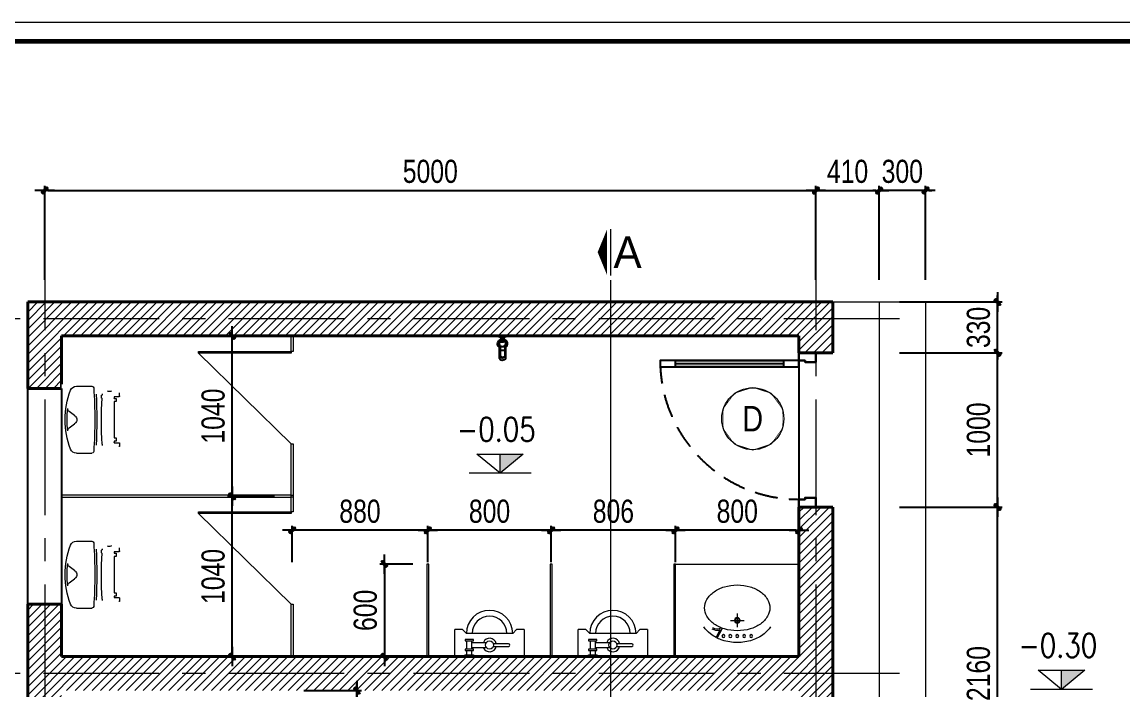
# Model space of a CAD drawing. Header units: millimetres. Extents: x 3293446 to 3468331, y 133678 to 182883.
# Drawn here: x 3420769 to 3427907, y 159348 to 163681 of the extents above; entities that cross this region are included whole.
import ezdxf
from ezdxf.enums import TextEntityAlignment as Align

# ---------------------------------------------------------------- set-up
doc = ezdxf.new("R2010")
doc.units = ezdxf.units.MM
doc.header["$LTSCALE"] = 600
doc.header["$MEASUREMENT"] = 0
doc.header["$PDMODE"] = 32
doc.linetypes.add('CENTER', pattern=[2, 1.25, -0.25, 0.25, -0.25])
doc.linetypes.add('HIDDEN', pattern=[0.375, 0.25, -0.125])
doc.layers.get('0').update_dxf_attribs({"lineweight": 0})
doc.layers.get('Defpoints').update_dxf_attribs({"lineweight": 0})
for name, color, linetype, lineweight in [('0.10_Thiet-Bi', 157, 'Continuous', 9), ('01-noithat', 33, 'Continuous', 13), ('03', 252, 'Continuous', 30), ('cat1', 30, 'Continuous', 40), ('hatch1', 136, 'Continuous', 9), ('Khungten_LCDI', 7, 'Continuous', 5), ('LC ISO', 153, 'Continuous', 13), ('LC Khac', 4, 'Continuous', 9), ('LC MANH DUT', 35, 'HIDDEN', 5), ('LC Net manh', 239, 'Continuous', 5), ('LC Net thay', 7, 'Continuous', 25), ('LC Text1', 3, 'Continuous', 20), ('LC Text2', 7, 'Continuous', 18), ('manh1', 67, 'Continuous', 13), ('noithat', 125, 'Continuous', 9), ('thay1', 63, 'Continuous', 18), ('truc', 76, 'CENTER', 9)]:
    doc.layers.add(name, color=color, linetype=linetype, lineweight=lineweight)
for name, color, linetype in [('144', 144, 'Continuous'), ('DIM', 1, 'Continuous'), ('MANH', 147, 'Continuous'), ('VATTHE', 33, 'Continuous')]:
    doc.layers.add(name, color=color, linetype=linetype)
doc.styles.add('ATTR', font='romans.shx', dxfattribs={"width": 0.8, "height": 0.7})
doc.styles.add('General text 2', font='arial.ttf')
doc.styles.add('HOATBIF', font='hoatbif.shx', dxfattribs={"width": 0.8})
doc.styles.add('Khungten', font='VHAVAN.TTF', dxfattribs={"width": 0.9, "height": 5000})
doc.styles.add('LC 1', font='VHAVANB.TTF')
doc.styles.add('T1', font='Vnsimli.shx', dxfattribs={"width": 0.8})
doc.styles.add('Title', font='VHBLACK.TTF', dxfattribs={"width": 0.8})
doc.dimstyles.new('Copy of 1-100 (1- 60)', dxfattribs={"dimscale": 60, "dimtxt": 2.5, "dimasz": 0.35, "dimexe": 0.5, "dimexo": 0, "dimgap": 0.8, "dimtad": 1, "dimdec": 0, "dimzin": 0, "dimdsep": 46, "dimtxsty": 'HOATBIF', "dimblk1": 'DOT', "dimblk2": 'DOT', "dimsah": 1, "dimcen": -1, "dimdle": 1, "dimclrd": 256, "dimclre": 256, "dimclrt": 4, "dimadec": 3, "dimazin": 2, "dimtfac": 0.333333, "dimtdec": 0, "dimtix": 1, "dimtmove": 2, "dimatfit": 3, "dimldrblk": 'DOT', "dimfxl": 1, "dimtvp": 0.833333, "dimtolj": 1, "dimtzin": 0, "dimarcsym": 0})

# ---------------------------------------------------------------- blocks, each defined once
blk = doc.blocks.new('*U6')
at = {"color": 8}
blk.add_wipeout([(0.6, 0), (20.6, 113.5), (40.6, 155.6), (60.6, 185.2), (80.6, 207.4), (100.6, 224.6), (120.6, 237.9), (140.6, 247.7), (160.6, 254.6), (180.6, 258.8), (200.6, 260.4), (220.6, 259.5), (240.6, 255.9), (260.6, 249.7), (280.6, 240.6), (300.6, 228.2), (320.6, 212.1), (340.6, 191.2), (360.6, 163.8), (380.6, 125.6), (400.6, 59.3), (406.2, 0), (400.6, -62.6), (380.6, -129), (360.6, -167.1), (340.6, -194.5), (320.6, -215.4), (300.6, -231.6), (280.6, -243.9), (260.6, -253), (240.6, -259.3), (220.6, -262.8), (200.6, -263.8), (180.6, -262.2), (160.6, -258), (140.6, -251.1), (120.6, -241.2), (100.6, -228), (80.6, -210.8), (60.6, -188.5), (40.6, -159), (20.6, -116.8)], dxfattribs=at)
for p, q in [((197.6, 0), (108.9, 0)), ((153.2, -44.2), (153.2, 44.5)), ((38.4, -129.8), (102, -95.9)), ((42.5, -137.8), (91.2, -111.8))]:
    blk.add_line(p, q)
for points in [[(111.7, 216.4, 0.07708), (66.4, 174.2, 0.088175), (25.1, 97, 0.079002), (9.6, 0, 0.079002), (25.1, -97, 0.035427), (38.4, -129.8, 0.07708)], [(42.5, -137.8, 0.043566), (66.4, -174.2, 0.07708), (111.7, -216.4, 0.041486)]]:
    blk.add_lwpolyline(points, format="xyb")
blk.add_lwpolyline([(234.6, 211.5, 0.134042), (180.8, 196.8, 0.106817), (129.6, 149.6, 0.082468), (98.1, 83.8, 0.070874), (86.1, 0, 0.070874), (98.1, -83.8, 0.082468), (129.6, -149.6, 0.106817), (180.8, -196.8, 0.134042), (234.6, -211.5, 0.134042), (288.5, -196.8, 0.106817), (339.6, -149.6, 0.082468), (371.2, -83.8, 0.070874), (383.1, 0, 0.070874), (371.2, 83.8, 0.082468), (339.6, 149.6, 0.106817), (288.5, 196.8, 0.134042)], format="xyb", close=True)
for centre, radius in [((51.7, 90), 9.45), ((51.7, 45), 9.45), ((51.7, 0), 9.45), ((153.2, 0), 18), ((153.2, 0), 13.5), ((51.7, -45), 9.45), ((51.7, -90), 9.45)]:
    blk.add_circle(centre, radius)
for radius, start in [(56.6, 159.64296), (47.6, 145.24551)]:
    blk.add_arc((144.3, -131.5), radius, start, 213.47738)
blk = doc.blocks.new('*U8')
at = {"layer": '0.10_Thiet-Bi', "rotation": 359.999959109332}
blk.add_blockref('*U6', (-106.4, -256), dxfattribs=at)
blk = doc.blocks.new('*U7')
at = {"layer": 'cat1', "color": 0, "linetype": 'ByBlock', "lineweight": -2, "transparency": 16777216}
blk.add_blockref('*U8', (0, 0), dxfattribs=at)
blk = doc.blocks.new('DOT')
at = {"layer": 'DIM'}
for p, q in [((-3, 0), (3, 0)), ((-1, -1), (1, 1))]:
    blk.add_line(p, q, dxfattribs=at)
blk.add_lwpolyline([(0.5, 1), (-1, -0.5), (-0.5, -1), (1, 0.5)], close=True, dxfattribs=at)
blk = doc.blocks.new('*D213')
at = {"layer": 'Defpoints', "color": 0, "transparency": 16777216}
for p in [(3425916.3, 162588), (3420916.3, 162008), (3425916.3, 162008)]:
    blk.add_point(p, dxfattribs=at)
at = {"layer": 'DIM', "lineweight": -2, "transparency": 16777216}
for p, q in [((3420916.3, 162008), (3420916.3, 162618)), ((3425916.3, 162008), (3425916.3, 162618)), ((3420937.3, 162588), (3425895.3, 162588))]:
    blk.add_line(p, q, dxfattribs=at)
at = {"layer": 'DIM', "lineweight": -2, "transparency": 16777216, "xscale": 21, "yscale": 21, "zscale": 21, "rotation": 180}
blk.add_blockref('DOT', (3420916.3, 162588), dxfattribs=at)
at = {"layer": 'DIM', "lineweight": -2, "transparency": 16777216, "xscale": 21, "yscale": 21, "zscale": 21}
blk.add_blockref('DOT', (3425916.3, 162588), dxfattribs=at)
at = {"layer": 'DIM', "color": 4, "transparency": 16777216, "insert": (3423416.3, 162711), "char_height": 150, "attachment_point": 5, "style": 'HOATBIF'}
blk.add_mtext('\\A1;5000', dxfattribs=at)
blk = doc.blocks.new('_Dot')
at = {"color": 0, "linetype": 'ByBlock', "lineweight": -2}
blk.add_line((-0.5, 0), (-1, 0), dxfattribs=at)
at = {"color": 0, "linetype": 'ByBlock', "const_width": 0.5}
blk.add_lwpolyline([(-0.25, 0, 1), (0.25, 0, 1)], format="xyb", close=True, dxfattribs=at)
blk = doc.blocks.new('*U11')
blk.add_line((-100, -70), (-800, -70))
for points in [[(0, -50), (-900, -50), (-900, -90), (0, -90)], [(-100, -50), (-100, -90), (-800, -90), (-800, -50)]]:
    blk.add_lwpolyline(points, close=True)
at = {"linetype": 'HIDDEN'}
blk.add_arc((0, -50), 900, 180, 270, dxfattribs=at)
at = {"layer": '03'}
for points in [[(110, 0), (110, -60), (40, -60), (40, -50), (0, -50), (0, 0)], [(110, -1000), (110, -940), (40, -940), (40, -950), (0, -950), (0, -1000)]]:
    blk.add_lwpolyline(points, close=True, dxfattribs=at)
blk = doc.blocks.new('*D215')
at = {"layer": 'Defpoints', "color": 0, "transparency": 16777216}
for p in [(3426326.3, 162588), (3425916.3, 162008), (3426326.3, 162008)]:
    blk.add_point(p, dxfattribs=at)
at = {"layer": 'DIM', "lineweight": -2, "transparency": 16777216}
for p, q in [((3425916.3, 162008), (3425916.3, 162618)), ((3426326.3, 162008), (3426326.3, 162618)), ((3425937.3, 162588), (3426305.3, 162588))]:
    blk.add_line(p, q, dxfattribs=at)
at = {"layer": 'DIM', "lineweight": -2, "transparency": 16777216, "xscale": 21, "yscale": 21, "zscale": 21, "rotation": 180}
blk.add_blockref('DOT', (3425916.3, 162588), dxfattribs=at)
at = {"layer": 'DIM', "lineweight": -2, "transparency": 16777216, "xscale": 21, "yscale": 21, "zscale": 21}
blk.add_blockref('DOT', (3426326.3, 162588), dxfattribs=at)
at = {"layer": 'DIM', "color": 4, "transparency": 16777216, "insert": (3426121.3, 162711), "char_height": 150, "attachment_point": 5, "style": 'HOATBIF'}
blk.add_mtext('\\A1;410', dxfattribs=at)
blk = doc.blocks.new('A$C28C43695')
at = {"layer": 'noithat'}
for p, q in [((0, 300), (450, 300)), ((0, 125), (0, 300)), ((321.2, 300), (391.2, 300)), ((330, 291.2), (382.5, 291.2)), ((338.7, 291.2), (338.7, 260)), ((373.7, 260), (373.7, 291.2)), ((450, 300), (450, 125)), ((200.5, 233.7), (102.5, 233.7)), ((102.5, 216.2), (200.5, 216.2)), ((244.3, 242.5), (338.7, 242.5)), ((382.5, 260), (330, 260)), ((330, 260), (330, 251.2)), ((330, 251.2), (382.5, 251.2)), ((338.7, 251.2), (338.7, 198.7)), ((373.7, 198.7), (373.7, 251.2)), ((382.5, 251.2), (382.5, 260)), ((50, 125), (75, 150)), ((75, 150), (375, 150)), ((338.7, 207.5), (244.6, 207.5)), ((330, 198.7), (330, 190)), ((382.5, 198.7), (330, 198.7)), ((330, 190), (382.5, 190)), ((375, 150), (400, 125)), ((382.5, 190), (382.5, 198.7)), ((0, 125), (50, 125)), ((400, 125), (450, 125))]:
    blk.add_line(p, q, dxfattribs=at)
blk.add_circle((225, 225), 26.2, dxfattribs=at)
for centre, radius, start, end in [((330.4, 300.4), 9.14, 182.4084, 267.5916), ((382.1, 300.4), 9.14, 272.4084, 357.5916), ((102.5, 225), 8.75, 90, 270), ((225, 225), 43.8, 22.85047, 168.577), ((225, 225), 43.8, 191.8763, 336.5863), ((225, 150), 150, 180, 0), ((225, 150), 112.5, 180, 0)]:
    blk.add_arc(centre, radius, start, end, dxfattribs=at)
at = {"layer": 'noithat', "style": 'ATTR', "width": 0.8, "flags": 9}
blk.add_attdef('ESTCODE', (225, 300), '', height=17.5, dxfattribs=at)
blk = doc.blocks.new('*D216')
at = {"layer": 'Defpoints', "color": 0, "transparency": 16777216}
for p in [(3425006.3, 160383.5), (3425006.3, 160176.5), (3425806.3, 160176.5)]:
    blk.add_point(p, dxfattribs=at)
at = {"layer": 'DIM', "lineweight": -2, "transparency": 16777216}
for p, q in [((3425006.3, 160176.5), (3425006.3, 160413.5)), ((3425785.3, 160383.5), (3425027.3, 160383.5)), ((3425806.3, 160176.5), (3425806.3, 160413.5))]:
    blk.add_line(p, q, dxfattribs=at)
at = {"layer": 'DIM', "lineweight": -2, "transparency": 16777216, "xscale": 21, "yscale": 21, "zscale": 21, "rotation": 180}
blk.add_blockref('DOT', (3425006.3, 160383.5), dxfattribs=at)
at = {"layer": 'DIM', "lineweight": -2, "transparency": 16777216, "xscale": 21, "yscale": 21, "zscale": 21}
blk.add_blockref('DOT', (3425806.3, 160383.5), dxfattribs=at)
at = {"layer": 'DIM', "color": 4, "transparency": 16777216, "insert": (3425406.3, 160506.5), "char_height": 150, "attachment_point": 5, "style": 'HOATBIF'}
blk.add_mtext('\\A1;800', dxfattribs=at)
blk = doc.blocks.new('*D217')
at = {"layer": 'Defpoints', "color": 0, "transparency": 16777216}
for p in [(3424200.3, 160383.5), (3424200.3, 160176.5), (3425006.3, 160176.5)]:
    blk.add_point(p, dxfattribs=at)
at = {"layer": 'DIM', "lineweight": -2, "transparency": 16777216}
for p, q in [((3424200.3, 160176.5), (3424200.3, 160413.5)), ((3424985.3, 160383.5), (3424221.3, 160383.5)), ((3425006.3, 160176.5), (3425006.3, 160413.5))]:
    blk.add_line(p, q, dxfattribs=at)
at = {"layer": 'DIM', "lineweight": -2, "transparency": 16777216, "xscale": 21, "yscale": 21, "zscale": 21, "rotation": 180}
blk.add_blockref('DOT', (3424200.3, 160383.5), dxfattribs=at)
at = {"layer": 'DIM', "lineweight": -2, "transparency": 16777216, "xscale": 21, "yscale": 21, "zscale": 21}
blk.add_blockref('DOT', (3425006.3, 160383.5), dxfattribs=at)
at = {"layer": 'DIM', "color": 4, "transparency": 16777216, "insert": (3424603.3, 160506.5), "char_height": 150, "attachment_point": 5, "style": 'HOATBIF'}
blk.add_mtext('\\A1;806', dxfattribs=at)
blk = doc.blocks.new('*D218')
at = {"layer": 'Defpoints', "color": 0, "transparency": 16777216}
for p in [(3423400.3, 160383.5), (3423400.3, 160176.5), (3424200.3, 160176.5)]:
    blk.add_point(p, dxfattribs=at)
at = {"layer": 'DIM', "lineweight": -2, "transparency": 16777216}
for p, q in [((3423400.3, 160176.5), (3423400.3, 160413.5)), ((3424179.3, 160383.5), (3423421.3, 160383.5)), ((3424200.3, 160176.5), (3424200.3, 160413.5))]:
    blk.add_line(p, q, dxfattribs=at)
at = {"layer": 'DIM', "lineweight": -2, "transparency": 16777216, "xscale": 21, "yscale": 21, "zscale": 21, "rotation": 180}
blk.add_blockref('DOT', (3423400.3, 160383.5), dxfattribs=at)
at = {"layer": 'DIM', "lineweight": -2, "transparency": 16777216, "xscale": 21, "yscale": 21, "zscale": 21}
blk.add_blockref('DOT', (3424200.3, 160383.5), dxfattribs=at)
at = {"layer": 'DIM', "color": 4, "transparency": 16777216, "insert": (3423800.3, 160506.5), "char_height": 150, "attachment_point": 5, "style": 'HOATBIF'}
blk.add_mtext('\\A1;800', dxfattribs=at)
blk = doc.blocks.new('*D219')
at = {"layer": 'Defpoints', "color": 0, "transparency": 16777216}
for p in [(3422520.3, 160383.5), (3422520.3, 160176.5), (3423400.3, 160176.5)]:
    blk.add_point(p, dxfattribs=at)
at = {"layer": 'DIM', "lineweight": -2, "transparency": 16777216}
for p, q in [((3422520.3, 160176.5), (3422520.3, 160413.5)), ((3423379.3, 160383.5), (3422541.3, 160383.5)), ((3423400.3, 160176.5), (3423400.3, 160413.5))]:
    blk.add_line(p, q, dxfattribs=at)
at = {"layer": 'DIM', "lineweight": -2, "transparency": 16777216, "xscale": 21, "yscale": 21, "zscale": 21, "rotation": 180}
blk.add_blockref('DOT', (3422520.3, 160383.5), dxfattribs=at)
at = {"layer": 'DIM', "lineweight": -2, "transparency": 16777216, "xscale": 21, "yscale": 21, "zscale": 21}
blk.add_blockref('DOT', (3423400.3, 160383.5), dxfattribs=at)
at = {"layer": 'DIM', "color": 4, "transparency": 16777216, "insert": (3422960.3, 160506.5), "char_height": 150, "attachment_point": 5, "style": 'HOATBIF'}
blk.add_mtext('\\A1;880', dxfattribs=at)
blk = doc.blocks.new('lcdi fix')
at = {"layer": 'Defpoints', "lineweight": 0}
blk.add_lwpolyline([(-1200, -14850), (-1200, 14850), (40800, 14850), (40800, -14850)], close=True, dxfattribs=at)
at = {"layer": 'Khungten_LCDI', "color": 5, "lineweight": 60}
blk.add_lwpolyline([(0, -14650), (0, 14650), (40600, 14650), (40600, -14650)], close=True, dxfattribs=at)
at = {"color": 7, "style": 'Khungten', "width": 0.8}
for tag, p in [('REVISION', (39499, -10746)), ('NGAYHT', (39546, -11609))]:
    blk.add_attdef(tag, text='', height=200, dxfattribs=at).set_placement(p, align=Align.CENTER)
at = {"layer": 'LC Text1', "style": 'Title', "width": 3.882085}
for tag, p, p2 in [('TENBANVE1', (36913, -8886), (40339, -8886)), ('TENBANVE2', (36913, -9562), (40339, -9562))]:
    blk.add_attdef(tag, text='', height=250, dxfattribs=at).set_placement(p, p2, align=Align.FIT)
at = {"layer": 'LC Text1', "style": 'Title', "width": 0.7}
blk.add_attdef('SOBANVE', text='', height=250, dxfattribs=at).set_placement((39562, -13896), align=Align.CENTER)
blk = doc.blocks.new('*D229')
at = {"layer": 'Defpoints', "color": 0, "transparency": 16777216}
for p in [(3426326.3, 162588), (3426326.3, 162008), (3426626.3, 162008)]:
    blk.add_point(p, dxfattribs=at)
at = {"layer": 'DIM', "lineweight": -2, "transparency": 16777216}
for p, q in [((3426326.3, 162008), (3426326.3, 162618)), ((3426626.3, 162008), (3426626.3, 162618)), ((3426305.3, 162588), (3426284.3, 162588)), ((3426626.3, 162588), (3426326.3, 162588)), ((3426647.3, 162588), (3426668.3, 162588))]:
    blk.add_line(p, q, dxfattribs=at)
at = {"layer": 'DIM', "lineweight": -2, "transparency": 16777216, "xscale": 21, "yscale": 21, "zscale": 21}
blk.add_blockref('DOT', (3426326.3, 162588), dxfattribs=at)
at = {"layer": 'DIM', "lineweight": -2, "transparency": 16777216, "xscale": 21, "yscale": 21, "zscale": 21, "rotation": 180}
blk.add_blockref('DOT', (3426626.3, 162588), dxfattribs=at)
at = {"layer": 'DIM', "color": 4, "transparency": 16777216, "insert": (3426476.3, 162711), "char_height": 150, "attachment_point": 5, "style": 'HOATBIF'}
blk.add_mtext('\\A1;300', dxfattribs=at)
blk = doc.blocks.new('Caodo1')
at = {"layer": 'LC Text1'}
blk.add_hatch(color=4, dxfattribs=at).paths.add_polyline_path([(0, 200), (0, 0), (243, 200)])
at = {"layer": 'LC Text1', "color": 4}
for p, q in [((0, 0), (0, 200)), ((324, 0), (-324, 0))]:
    blk.add_line(p, q, dxfattribs=at)
blk.add_lwpolyline([(-243, 200), (243, 200), (0, 0), (0, 0)], close=True, dxfattribs=at)
at = {"layer": 'LC Text1', "color": 4, "style": 'T1', "width": 0.8}
blk.add_attdef('%%P0,00', text='', height=250, dxfattribs=at).set_placement((-39, 460), align=Align.MIDDLE_CENTER)
blk = doc.blocks.new('*D234')
at = {"layer": 'Defpoints', "color": 0, "transparency": 16777216}
for p in [(3422595.8, 159344.5), (3422940.8, 159344.5), (3422526.3, 159004.5)]:
    blk.add_point(p, dxfattribs=at)
at = {"layer": 'DIM', "lineweight": -2, "transparency": 16777216}
for p, q in [((3422940.8, 159365.5), (3422940.8, 159386.5)), ((3422595.8, 159344.5), (3422970.8, 159344.5)), ((3422940.8, 159004.5), (3422940.8, 159344.5)), ((3422526.3, 159004.5), (3422970.8, 159004.5)), ((3422940.8, 158983.5), (3422940.8, 158962.5))]:
    blk.add_line(p, q, dxfattribs=at)
at = {"layer": 'DIM', "lineweight": -2, "transparency": 16777216, "xscale": 21, "yscale": 21, "zscale": 21}
for p, rotation in [((3422940.8, 159344.5), 270), ((3422940.8, 159004.5), 90)]:
    blk.add_blockref('DOT', p, dxfattribs=dict(at, rotation=rotation))
at = {"layer": 'DIM', "color": 4, "transparency": 16777216, "insert": (3422817.8, 159174.5), "char_height": 150, "attachment_point": 5, "rotation": 90, "style": 'HOATBIF'}
blk.add_mtext('\\A1;340', dxfattribs=at)
blk = doc.blocks.new('*U4')
at = {"color": 8}
blk.add_wipeout([(0, 230), (195.9, 230), (216, 220), (220.9, 206.7), (221.3, 200), (222.6, 180), (223.5, 165), (265.8, 168), (276.1, 180), (289.7, 184.9), (365.9, 190), (371, 185), (371, 180), (371, 173.8), (376, 174.1), (376, 180), (376, 185), (381, 190), (502, 185.5), (546.1, 180), (590.2, 170.3), (621.5, 160), (663.1, 140), (693.4, 120), (717.3, 100), (729.8, 87.8), (736.7, 80), (750, 60), (758.7, 40), (763.6, 20), (765.1, 0), (763.6, -20), (758.7, -40), (750, -60), (736.7, -80), (729.8, -87.8), (717.3, -100), (693.4, -120), (663.1, -140), (621.5, -160), (590.2, -170.3), (546.1, -180), (502, -185.5), (381, -190), (376, -185), (376, -180), (376, -174.1), (371, -173.8), (371, -180), (371, -185), (365.9, -190), (324, -187.9), (323.9, -200), (323.8, -205.4), (322, -207.4), (300, -207.4), (298.2, -205.4), (298.1, -200), (298, -185.8), (289.7, -184.9), (276, -180), (265.8, -168), (223.5, -164.9), (222.6, -180), (221.3, -200), (220.9, -206.7), (216, -220), (195.9, -230), (0, -230)], dxfattribs=at)
for p, q in [((95.4, 217), (195.9, 217)), ((339.5, 139), (339.5, 148)), ((340.5, 149), (371, 149)), ((376, 174.1), (371, 173.8)), ((376, 154), (376, 174.1)), ((352.5, 138.5), (340, 138.5)), ((341.5, -117.5), (341.5, 117.5)), ((341.5, 117.5), (352.5, 117.5)), ((354.5, 119.5), (354.5, 136.5)), ((48.3, 53.4), (84, 27.5)), ((84, -27.5), (48.3, -53.4)), ((258.2, -142), (258.2, -158)), ((260.2, -140), (261.7, -140)), ((339.5, -148), (339.5, -139)), ((340, -138.5), (352.5, -138.5)), ((352.5, -117.5), (341.5, -117.5)), ((354.5, -136.5), (354.5, -119.5)), ((261.7, -160), (260.2, -160)), ((263.3, -160.1), (261.9, -160.1)), ((371, -149), (340.5, -149)), ((376, -154), (376, -174.1)), ((95.4, -217), (195.9, -217))]:
    blk.add_line(p, q)
for centre, radius, start, end in [((95.4, 177), 40, 89.99856, 159.2669), ((195.9, 205), 12, 3.91856, 90), ((563, 0), 540, 159.26776, 200.73208), ((-2782, 0), 2997, 356.06204, 3.93797), ((-2782, 0), 3010, 356.85899, 3.14255), ((2758, 0), 2500, 176.38546, 183.20799), ((292.9, 155.1), 30, 154.597, 176.39375), ((340.5, 148), 1, 89.9427, 180), ((371, 154), 5, 270.01144, 0), ((535, 0), 500, 171.66812, 188.3323), ((60.1, 69.6), 20, 171.67987, 234.05139), ((340, 139), 0.499, 180, 270.11457), ((352.5, 136.5), 2, 0, 89.97134), ((352.5, 119.5), 2, 270.02864, 0), ((64, 0), 34, 10.76096, 54.0415), ((64, 0), 34, 349.23902, 10.76096), ((60.1, -69.6), 20, 125.95468, 188.3347), ((64, 0), 34, 305.94746, 349.23406), ((260.2, -142), 2, 90, 180), ((340, -139), 0.5, 89.88541, 180), ((352.5, -119.5), 2, 0, 89.97134), ((352.5, -136.5), 2, 270.02864, 0), ((95.4, -177), 40, 200.73123, 270.00141), ((195.9, -205), 12, 270.00476, 356.06268), ((260.2, -158), 2, 180, 270), ((292.9, -155.1), 30, 189.56434, 205.42517), ((309.9, -202.2), 20.2, 45.63272, 125.86264), ((340.5, -148), 0.999, 180, 270.05728), ((371, -154), 5, 0, 89.98854)]:
    blk.add_arc(centre, radius, start, end)
blk = doc.blocks.new('*D235')
at = {"layer": 'Defpoints', "color": 0, "transparency": 16777216}
for p in [(3422131.8, 160604.5), (3422405.8, 160604.5), (3422405.8, 159564.5)]:
    blk.add_point(p, dxfattribs=at)
at = {"layer": 'DIM', "lineweight": -2, "transparency": 16777216}
for p, q in [((3422405.8, 160604.5), (3422101.8, 160604.5)), ((3422131.8, 159585.5), (3422131.8, 160583.5)), ((3422405.8, 159564.5), (3422101.8, 159564.5))]:
    blk.add_line(p, q, dxfattribs=at)
at = {"layer": 'DIM', "lineweight": -2, "transparency": 16777216, "xscale": 21, "yscale": 21, "zscale": 21}
for p, rotation in [((3422131.8, 160604.5), 90), ((3422131.8, 159564.5), 270)]:
    blk.add_blockref('DOT', p, dxfattribs=dict(at, rotation=rotation))
at = {"layer": 'DIM', "color": 4, "transparency": 16777216, "insert": (3422008.8, 160084.5), "char_height": 150, "attachment_point": 5, "rotation": 90, "style": 'HOATBIF'}
blk.add_mtext('\\A1;1040', dxfattribs=at)
blk = doc.blocks.new('*D236')
at = {"layer": 'Defpoints', "color": 0, "transparency": 16777216}
for p in [(3422131.8, 161644.5), (3422405.8, 161644.5), (3422405.8, 160604.5)]:
    blk.add_point(p, dxfattribs=at)
at = {"layer": 'DIM', "lineweight": -2, "transparency": 16777216}
for p, q in [((3422405.8, 161644.5), (3422101.8, 161644.5)), ((3422131.8, 160625.5), (3422131.8, 161623.5)), ((3422405.8, 160604.5), (3422101.8, 160604.5))]:
    blk.add_line(p, q, dxfattribs=at)
at = {"layer": 'DIM', "lineweight": -2, "transparency": 16777216, "xscale": 21, "yscale": 21, "zscale": 21}
for p, rotation in [((3422131.8, 161644.5), 90), ((3422131.8, 160604.5), 270)]:
    blk.add_blockref('DOT', p, dxfattribs=dict(at, rotation=rotation))
at = {"layer": 'DIM', "color": 4, "transparency": 16777216, "insert": (3422008.8, 161124.5), "char_height": 150, "attachment_point": 5, "rotation": 90, "style": 'HOATBIF'}
blk.add_mtext('\\A1;1040', dxfattribs=at)
blk = doc.blocks.new('*D237')
at = {"layer": 'Defpoints', "color": 0, "transparency": 16777216}
for p in [(3423303.8, 160164.5), (3423118.3, 159564.5), (3423303.8, 159564.5)]:
    blk.add_point(p, dxfattribs=at)
at = {"layer": 'DIM', "lineweight": -2, "transparency": 16777216}
for p, q in [((3423303.8, 160164.5), (3423088.3, 160164.5)), ((3423118.3, 160143.5), (3423118.3, 159585.5)), ((3423303.8, 159564.5), (3423088.3, 159564.5))]:
    blk.add_line(p, q, dxfattribs=at)
at = {"layer": 'DIM', "lineweight": -2, "transparency": 16777216, "xscale": 21, "yscale": 21, "zscale": 21}
for p, rotation in [((3423118.3, 160164.5), 90), ((3423118.3, 159564.5), 270)]:
    blk.add_blockref('DOT', p, dxfattribs=dict(at, rotation=rotation))
at = {"layer": 'DIM', "color": 4, "transparency": 16777216, "insert": (3422995.3, 159864.5), "char_height": 150, "attachment_point": 5, "rotation": 90, "style": 'HOATBIF'}
blk.add_mtext('\\A1;600', dxfattribs=at)
blk = doc.blocks.new('*D241')
at = {"layer": 'Defpoints', "color": 0, "transparency": 16777216}
for p in [(3426458.3, 160534.5), (3427093.3, 160534.5), (3426458.3, 158374.5)]:
    blk.add_point(p, dxfattribs=at)
at = {"layer": 'DIM', "lineweight": -2, "transparency": 16777216}
for p, q in [((3426458.3, 160534.5), (3427123.3, 160534.5)), ((3427093.3, 158395.5), (3427093.3, 160513.5)), ((3426458.3, 158374.5), (3427123.3, 158374.5))]:
    blk.add_line(p, q, dxfattribs=at)
at = {"layer": 'DIM', "lineweight": -2, "transparency": 16777216, "xscale": 21, "yscale": 21, "zscale": 21}
for p, rotation in [((3427093.3, 160534.5), 90), ((3427093.3, 158374.5), 270)]:
    blk.add_blockref('DOT', p, dxfattribs=dict(at, rotation=rotation))
at = {"layer": 'DIM', "color": 4, "transparency": 16777216, "insert": (3426970.3, 159454.5), "char_height": 150, "attachment_point": 5, "rotation": 90, "style": 'HOATBIF'}
blk.add_mtext('\\A1;2160', dxfattribs=at)
blk = doc.blocks.new('*D242')
at = {"layer": 'Defpoints', "color": 0, "transparency": 16777216}
for p in [(3426458.3, 161534.5), (3427093.3, 161534.5), (3426458.3, 160534.5)]:
    blk.add_point(p, dxfattribs=at)
at = {"layer": 'DIM', "lineweight": -2, "transparency": 16777216}
for p, q in [((3426458.3, 161534.5), (3427123.3, 161534.5)), ((3427093.3, 160555.5), (3427093.3, 161513.5)), ((3426458.3, 160534.5), (3427123.3, 160534.5))]:
    blk.add_line(p, q, dxfattribs=at)
at = {"layer": 'DIM', "lineweight": -2, "transparency": 16777216, "xscale": 21, "yscale": 21, "zscale": 21}
for p, rotation in [((3427093.3, 161534.5), 90), ((3427093.3, 160534.5), 270)]:
    blk.add_blockref('DOT', p, dxfattribs=dict(at, rotation=rotation))
at = {"layer": 'DIM', "color": 4, "transparency": 16777216, "insert": (3426970.3, 161034.5), "char_height": 150, "attachment_point": 5, "rotation": 90, "style": 'HOATBIF'}
blk.add_mtext('\\A1;1000', dxfattribs=at)
blk = doc.blocks.new('*D243')
at = {"layer": 'Defpoints', "color": 0, "transparency": 16777216}
for p in [(3426458.3, 161864.5), (3427093.3, 161864.5), (3426458.3, 161534.5)]:
    blk.add_point(p, dxfattribs=at)
at = {"layer": 'DIM', "lineweight": -2, "transparency": 16777216}
for p, q in [((3427093.3, 161885.5), (3427093.3, 161906.5)), ((3426458.3, 161864.5), (3427123.3, 161864.5)), ((3427093.3, 161534.5), (3427093.3, 161864.5)), ((3426458.3, 161534.5), (3427123.3, 161534.5)), ((3427093.3, 161513.5), (3427093.3, 161492.5))]:
    blk.add_line(p, q, dxfattribs=at)
at = {"layer": 'DIM', "lineweight": -2, "transparency": 16777216, "xscale": 21, "yscale": 21, "zscale": 21}
for p, rotation in [((3427093.3, 161864.5), 270), ((3427093.3, 161534.5), 90)]:
    blk.add_blockref('DOT', p, dxfattribs=dict(at, rotation=rotation))
at = {"layer": 'DIM', "color": 4, "transparency": 16777216, "insert": (3426970.3, 161699.5), "char_height": 150, "attachment_point": 5, "rotation": 90, "style": 'HOATBIF'}
blk.add_mtext('\\A1;330', dxfattribs=at)
blk = doc.blocks.new('*U21')
at = {"layer": 'LC Khac', "color": 1, "ltscale": 2}
for p, q in [((0, 485), (0, 0)), ((0, -8361), (0, -8846))]:
    blk.add_line(p, q, dxfattribs=at)
for points in [[(134, 243, 0, 471, 0), (37, 243, 275, 275, 0)], [(134, -8604, 0, 471, 0), (37, -8604, 275, 275, 0)]]:
    blk.add_lwpolyline(points, format="xyseb", dxfattribs=at)
at = {"layer": 'LC MANH DUT', "ltscale": 200}
blk.add_line((0, -49), (0, -8317), dxfattribs=at)
at = {"ltscale": 2, "style": 'LC 1'}
for p in [(-179, 243), (-179, -8604)]:
    blk.add_attdef('LC', text='', height=330, dxfattribs=at).set_placement(p, align=Align.MIDDLE_CENTER)
blk = doc.blocks.new('voi nc')
for p, q in [((35.2, 5.3), (-34.8, 5.3)), ((-19.8, -61.7), (-19.8, -138.2)), ((-14.8, -59.2), (-14.8, -125.9)), ((10.2, -4.7), (-9.8, -4.7)), ((-9.8, -4.7), (-9.8, -14.7)), ((10.2, -14.7), (-9.8, -14.7)), ((8.2, -64.4), (-7.9, -64.4)), ((-4.8, -4.7), (-4.8, -14.7)), ((5.2, -4.7), (5.2, -14.7)), ((10.2, -4.7), (10.2, -14.7)), ((15.2, -59.2), (15.2, -124.2)), ((20.2, -61.7), (20.2, -135)), ((15.1, -87.7), (-14.9, -87.7))]:
    blk.add_line(p, q)
for points in [[(-1.7, -33), (-4.9, -33), (-4.9, -35.8), (-1.7, -35.8)], [(7.6, -33), (4.4, -33), (4.4, -35.8), (7.6, -35.8)]]:
    blk.add_lwpolyline(points, close=True)
for centre, radius, start, end in [((-1.5, 52.3), 57.6, 234.68824, 261.70894), ((1.9, 52.3), 57.6, 278.29106, 305.31176), ((0.2, -45.9), 31.2, 50.97751, 230.19709), ((0.2, -46.3), 24.8, 307.23711, 232.76289), ((0.2, -46.3), 19.8, 294.03285, 245.96715), ((0.2, -45.9), 31.2, 309.80291, 129.02249), ((-0.1, -133.3), 20.3, 193.93752, 355.18674), ((-0.3, -117.3), 16.9, 210.59484, 335.95142), ((0.1, -123), 15.2, 190.94905, 355.5972)]:
    blk.add_arc(centre, radius, start, end)
blk = doc.blocks.new('*U18')
at = {"layer": 'Defpoints'}
blk.add_lwpolyline([(0, 4.25), (-2.5, 3.44), (-4.04, 1.31), (-4.04, -1.31), (-2.5, -3.44), (0, -4.25), (2.5, -3.44), (4.04, -1.31), (4.04, 1.31), (2.5, 3.44)], close=True, dxfattribs=at)
at = {"layer": 'LC Text1', "style": 'General text 2', "width": 0.8, "flags": 8}
blk.add_attdef('SYMBOL', text='', height=3.5, dxfattribs=at).set_placement((0, 0), align=Align.MIDDLE_CENTER)
blk.add_wipeout([(0, 4.25), (-2.5, 3.44), (-4.04, 1.31), (-4.04, -1.31), (-2.5, -3.44), (0, -4.25), (2.5, -3.44), (4.04, -1.31), (4.04, 1.31), (2.5, 3.44)]).dxf.layer = 'Defpoints'
at = {"layer": 'LC ISO'}
blk.add_circle((0, 0), 4.25, dxfattribs=at)

msp = doc.modelspace()

# ---------------------------------------------------------------- linework, layer by layer
at = {"layer": 'cat1'}
for p, q in [((3426026.3, 161864.5), (3420806.3, 161864.5)), ((3420806.3, 161864.5), (3420806.3, 161304.5)), ((3426026.3, 161864.5), (3426026.3, 161534.5)), ((3425806.3, 161644.5), (3421026.3, 161644.5)), ((3421026.3, 161644.5), (3421026.3, 161304.5)), ((3425806.3, 161644.5), (3425806.3, 161534.5)), ((3425806.3, 161534.5), (3426026.3, 161534.5)), ((3425806.3, 160534.5), (3426026.3, 160534.5)), ((3425806.3, 160534.5), (3425806.3, 159564.5)), ((3426026.3, 160534.5), (3426026.3, 158374.5)), ((3420806.3, 159904.5), (3420806.3, 159004.5)), ((3425806.3, 159564.5), (3421026.3, 159564.5))]:
    msp.add_line(p, q, dxfattribs=at)
at = {"layer": 'MANH'}
for p, q in [((3425806.3, 161534.5), (3425806.3, 160534.5)), ((3420806.3, 159904.5), (3420806.3, 161304.5))]:
    msp.add_line(p, q, dxfattribs=at)
at = {"layer": 'manh1', "ltscale": 2}
for p, q in [((3421914.3, 161532.5), (3422514.3, 160944.5)), ((3421914.3, 160492.5), (3422514.3, 159904.5))]:
    msp.add_line(p, q, dxfattribs=at)
at = {"layer": 'thay1', "ltscale": 2}
for p, q in [((3426026.3, 161864.5), (3426626.3, 161864.5)), ((3426326.3, 161864.5), (3426326.3, 157044.5)), ((3426626.3, 161864.5), (3426626.3, 157044.5))]:
    msp.add_line(p, q, dxfattribs=at)
for points in [[(3422526.3, 161544.5), (3422514.3, 161544.5), (3422514.3, 161644.5), (3422526.3, 161644.5)], [(3422526.3, 161544.5), (3422514.3, 161544.5), (3422514.3, 161644.5), (3422526.3, 161644.5)], [(3421914.3, 161532.5), (3421914.3, 161544.5), (3422514.3, 161544.5), (3422514.3, 161532.5)], [(3422526.3, 160598.5), (3422514.3, 160598.5), (3422514.3, 160944.5), (3422526.3, 160944.5)], [(3422514.3, 160598.5), (3422514.3, 160610.5), (3421026.3, 160610.5), (3421026.3, 160598.5)], [(3422526.3, 160504.5), (3422514.3, 160504.5), (3422514.3, 160610.5), (3422526.3, 160610.5)], [(3422526.3, 160504.5), (3422514.3, 160504.5), (3422514.3, 160610.5), (3422526.3, 160610.5)], [(3421914.3, 160492.5), (3421914.3, 160504.5), (3422514.3, 160504.5), (3422514.3, 160492.5)], [(3423394.3, 159564.5), (3423406.3, 159564.5), (3423406.3, 160164.5), (3423394.3, 160164.5)], [(3424194.3, 159564.5), (3424206.3, 159564.5), (3424206.3, 160164.5), (3424194.3, 160164.5)], [(3424994.3, 159564.5), (3425006.3, 159564.5), (3425006.3, 160164.5), (3424994.3, 160164.5)], [(3422526.3, 159564.5), (3422514.3, 159564.5), (3422514.3, 159904.5), (3422526.3, 159904.5)]]:
    msp.add_lwpolyline(points, close=True, dxfattribs=at)
at = {"layer": 'truc'}
for p, q in [((3420916.3, 162432.5), (3420916.3, 156401)), ((3425916.3, 162432.5), (3425916.3, 156401)), ((3426458.3, 161754.5), (3419971.3, 161754.5)), ((3426458.3, 159454.5), (3419971.3, 159454.5))]:
    msp.add_line(p, q, dxfattribs=at)

# ---------------------------------------------------------------- block references
ref = msp.add_blockref('*U21', (3424584.3, 162036.7), dxfattribs=dict(xscale=-0.6206639722544331, yscale=0.6206639722544331, zscale=0.6206639722544331))
ref.add_attrib('LC', 'A', dxfattribs={"ltscale": 2, "height": 204.8, "style": 'LC 1'}).set_placement((3424695.3, 156696.7), align=Align.MIDDLE_CENTER)
ref.add_attrib('LC', 'A', dxfattribs={"ltscale": 2, "height": 204.8, "style": 'LC 1'}).set_placement((3424695.3, 162187.3), align=Align.MIDDLE_CENTER)
at = {"layer": '144'}
msp.add_blockref('*U11', (3425806.3, 161534.5), dxfattribs=at)
at = {"layer": 'cat1', "xscale": -1, "rotation": 270}
msp.add_blockref('*U7', (3425662.3, 159752.4), dxfattribs=at)
at = {"layer": 'LC Text1'}
ref = msp.add_blockref('Caodo1', (3423868.3, 160753.2), dxfattribs=dict(at, xscale=0.6206639722544331, yscale=0.6206639722544331, zscale=0.6206639722544331))
ref.add_attrib('%%P0,00', '-0.05', dxfattribs={"layer": 'LC Text2', "height": 155.17, "style": 'T1', "width": 0.8}).set_placement((3423844, 161038.4), align=Align.MIDDLE_CENTER)
ref = msp.add_blockref('Caodo1', (3427508.8, 159351.4), dxfattribs=dict(at, xscale=0.6206639722544331, yscale=0.6206639722544331, zscale=0.6206639722544331))
ref.add_attrib('%%P0,00', '-0.30', dxfattribs={"layer": 'LC Text2', "height": 155.17, "style": 'T1', "width": 0.8}).set_placement((3427484.5, 159636.6), align=Align.MIDDLE_CENTER)
at = {"layer": 'noithat', "rotation": 179.9999999999984}
for p in [(3424025.3, 159864.5), (3424825.3, 159864.5)]:
    msp.add_blockref('A$C28C43695', p, dxfattribs=at)
at = {"layer": 'VATTHE', "xscale": -1}
msp.add_blockref('voi nc', (3423884, 161639.2), dxfattribs=at)

# ---------------------------------------------------------------- dimensions: what is measured, and where the dimension line sits
at = {"layer": 'DIM'}
for base, p1, p2, picture, middle in [((3425916.3, 162588), (3420916.3, 162008), (3425916.3, 162008), '*D213', (3423416.3, 162711)), ((3426326.3, 162588), (3425916.3, 162008), (3426326.3, 162008), '*D215', (3426121.3, 162711)), ((3426326.3, 162588), (3426626.3, 162008), (3426326.3, 162008), '*D229', (3426476.3, 162711)), ((3422520.3, 160383.5), (3423400.3, 160176.5), (3422520.3, 160176.5), '*D219', (3422960.3, 160506.5)), ((3423400.3, 160383.5), (3424200.3, 160176.5), (3423400.3, 160176.5), '*D218', (3423800.3, 160506.5)), ((3424200.3, 160383.5), (3425006.3, 160176.5), (3424200.3, 160176.5), '*D217', (3424603.3, 160506.5)), ((3425006.3, 160383.5), (3425806.3, 160176.5), (3425006.3, 160176.5), '*D216', (3425406.3, 160506.5))]:
    dim = msp.add_linear_dim(base=base, p1=p1, p2=p2, dimstyle='Copy of 1-100 (1- 60)', dxfattribs=at)
    dim.commit()
    dim.dimension.update_dxf_attribs({"geometry": picture, "text_midpoint": middle})
for base, p1, p2, angle, picture, middle in [((3427093.3, 161864.5), (3426458.3, 161534.5), (3426458.3, 161864.5), 90, '*D243', (3426970.3, 161699.5)), ((3422131.8, 161644.5), (3422405.8, 160604.5), (3422405.8, 161644.5), 270, '*D236', (3422008.8, 161124.5)), ((3427093.3, 161534.5), (3426458.3, 160534.5), (3426458.3, 161534.5), 90, '*D242', (3426970.3, 161034.5)), ((3422131.8, 160604.5), (3422405.8, 159564.5), (3422405.8, 160604.5), 270, '*D235', (3422008.8, 160084.5)), ((3427093.3, 160534.5), (3426458.3, 158374.5), (3426458.3, 160534.5), 90, '*D241', (3426970.3, 159454.5)), ((3423118.3, 159564.5), (3423303.8, 160164.5), (3423303.8, 159564.5), 90, '*D237', (3422995.3, 159864.5)), ((3422940.8, 159344.5), (3422526.3, 159004.5), (3422595.8, 159344.5), 90, '*D234', (3422817.8, 159174.5))]:
    dim = msp.add_linear_dim(base=base, p1=p1, p2=p2, angle=angle, dimstyle='Copy of 1-100 (1- 60)', dxfattribs=at)
    dim.commit()
    dim.dimension.update_dxf_attribs({"geometry": picture, "text_midpoint": middle})

# ---------------------------------------------------------------- next in the draw order: linework, layer by layer
at = {"layer": 'thay1', "ltscale": 2}
msp.add_lwpolyline([(3425806.3, 159564.5), (3425006.3, 159564.5), (3425006.3, 160164.5), (3425806.3, 160164.5)], close=True, dxfattribs=at)

# ---------------------------------------------------------------- next in the draw order: block references
at = {"layer": 'LC Net thay', "xscale": 0.6206639722545443, "yscale": 0.6206639722545443, "zscale": 0.6206639722545443}
msp.add_blockref('lcdi fix', (3416939.6, 154463.7), dxfattribs=at)

# ---------------------------------------------------------------- next in the draw order: block references
at = {"layer": '01-noithat', "xscale": -1, "rotation": 180}
for p in [(3421026.3, 161101), (3421026.3, 160096)]:
    msp.add_blockref('*U4', p, dxfattribs=at)

# ---------------------------------------------------------------- next in the draw order: hatches: boundary and pattern name
at = {"layer": 'hatch1'}
h = msp.add_hatch(dxfattribs=at)
h.set_pattern_fill('ANSI31', color=256, scale=312.5)
h.set_pattern_definition([(45, (80112.797, -670), (-27.62135864, 27.62135864), [])])
h.paths.add_polyline_path([(3426026.3, 161864.5), (3420806.3, 161864.5), (3420806.3, 161304.5), (3421026.3, 161304.5), (3421026.3, 161644.5), (3425806.3, 161644.5), (3425806.3, 161534.5), (3426026.3, 161534.5)])
h.paths.add_polyline_path([(3426026.3, 160534.5), (3425806.3, 160534.5), (3425806.3, 159564.5), (3421026.3, 159564.5), (3421026.3, 159904.5), (3420806.3, 159904.5), (3420806.3, 159004.5), (3421026.3, 159004.5), (3421026.3, 159344.5), (3425806.3, 159344.5), (3425806.3, 158374.5), (3426026.3, 158374.5)])
h.paths.add_polyline_path([(3426026.3, 157374.5), (3425806.3, 157374.5), (3425806.3, 157264.5), (3421026.3, 157264.5), (3421026.3, 157604.5), (3420806.3, 157604.5), (3420806.3, 157044.5), (3426026.3, 157044.5)])

# ---------------------------------------------------------------- next in the draw order: linework, layer by layer
at = {"layer": 'cat1'}
for p, q in [((3420806.3, 161304.5), (3421026.3, 161304.5)), ((3420806.3, 159904.5), (3421026.3, 159904.5)), ((3421026.3, 159904.5), (3421026.3, 159564.5))]:
    msp.add_line(p, q, dxfattribs=at)
at = {"layer": 'MANH'}
msp.add_line((3421026.3, 161304.5), (3421026.3, 159904.5), dxfattribs=at)

# ---------------------------------------------------------------- next in the draw order: block references
at = {"layer": 'LC Net manh'}
ref = msp.add_blockref('*U18', (3425506.8, 161107.5), dxfattribs=dict(at, xscale=47.3165004730313, yscale=47.3165004730313, zscale=47.3165004730313))
ref.add_attrib('SYMBOL', 'D', dxfattribs={"layer": 'LC Text1', "height": 165.6, "style": 'General text 2', "width": 0.8}).set_placement((3425506.8, 161107.5), align=Align.MIDDLE_CENTER)

doc.saveas('drawing.dxf')
